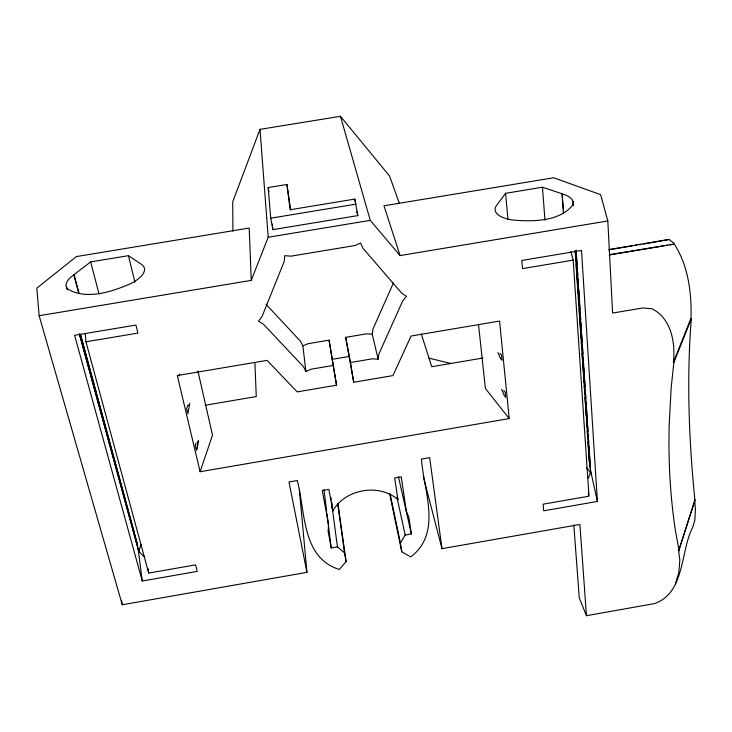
<?xml version="1.0" encoding="UTF-8"?>
<svg xmlns="http://www.w3.org/2000/svg" width="732" height="732" viewBox="0 0 732 732"><rect width="100%" height="100%" fill="white"/><g stroke="black" fill="none" stroke-linecap="round" stroke-linejoin="round"><path stroke-width="1.1" d="M691.008 318.274C691.722 292.974 688.281 265.716 674.318 244.076L609.436 254.663M196.075 443.162L195.279 445.358L196.46 450.363L197.256 448.167L197.558 441.396M573.806 524.844L579.25 597.797L586.451 615.703L654.481 603.589C685.253 593.021 680.248 551.059 692.801 527.031L694.86 520.113L695.4 509.618L694.65 499.901M189.78 403.222L187.822 413.772L186.605 408.602L187.438 406.489M673.376 362.358L690.935 318.447L691.301 318.841L673.879 362.468L673.376 362.358C675.636 342.896 671.235 318.411 652.111 308.812L642.733 307.971L612.62 313.067L607.816 220.954L600.624 194.675L553.74 177.757L383.971 205.793L400.093 255.578L607.816 220.954M691.301 318.841C686.552 379.222 688.849 439.996 694.924 500.194L678.628 551.022L679.845 559.916L678.875 572.332L675.389 583.889M673.879 362.468L671.171 387.658L669.176 425.338A1051.317 646.109 -42 0 0 675.316 530.032L679.086 550.784M80.547 334.259L137.689 545.459L80.547 335.421M372.249 334.185L366.668 333.81L345.687 337.351L350.491 362.523L372.341 358.817L378.142 359.183L372.249 334.185L372.945 329.125L393.477 282.827M378.142 359.183L378.883 353.977L402.774 300.825L406.434 296.332L401.731 293.221L362.971 248.258L360.592 243.088L354.947 245.531L290.961 256.163L284.803 255.678L284.226 261.351L261.983 316.663L258.506 321.165L263.465 324.23L303.505 366.741L305.903 371.435L311.283 369.166L333.179 365.46L329.061 340.16L308.035 343.711L302.865 345.897L305.903 371.435M197.256 448.167L198.582 440.38M678.967 549.942L694.924 500.194M345.687 337.351L353.712 382.269L392.938 375.598L411.045 336.034L499.581 321.064L509.216 418.576L200.092 471.737L212.509 435.137L197.905 370.959M399.443 203.642L389.561 176.028L340.462 116.296L259.997 129.363L232.73 201.794L232.922 231.156M251.25 280.383L249.191 228.045L76.366 256.584L36.801 288.188L39.144 315.73L251.25 280.383L268.196 237.25L259.997 129.363M178.91 376.001L179.779 373.951M588.354 478.042L590.486 473.137L590.431 469.907L576.057 250.39M39.144 315.73L122.271 604.76L306.946 572.36L288.984 481.958L297.293 480.521C305.509 511.275 301.392 557.601 339.273 569.469L346.099 561.609L344.516 552.806L337.425 546.896L331.221 547.984L328.156 531.469L328.54 524.487L322.272 490.532L328.869 489.388L332.786 510.991C344.799 489.122 379.313 482.955 397.943 499.672L394.658 478.005L401.228 476.861L406.297 510.945L408.913 517.396L411.366 533.967L405.189 535.046L400.431 543.016L401.786 551.846L410.734 556.924C442.329 533.097 423.746 490.925 421.431 459.083L429.675 457.656L441.982 548.671L579.9 524.478L586.451 615.703M562.569 198.399L562.249 193.843L542.439 187.218L505.583 193.312L496.937 204.923A39.098 14.393 -5.4 0 0 498.922 215.373A39.299 14.466 -5.4 0 0 511.622 219.92C531.487 221.805 559.44 222.034 572.9 204.905A39.043 14.375 -5.4 0 0 565.863 195.151L562.039 193.925L563.384 213.296M78.855 293.495L73.813 274.747L90.667 261.919L128.429 255.669L140.846 263.904A40.013 14.603 -13.1 0 1 144.46 270.447A40.233 14.677 -13.1 0 1 131.989 283C113.231 291.455 86.349 300.678 67.399 288.82A39.967 14.585 -13.1 0 1 70.775 277.181L74.06 274.756L79.093 293.514M673.824 242.987L668.947 239.492L643.538 244.03M85.946 341.807L148.688 573.074L195.6 564.875L197.228 571.408L142.255 581.016L74.618 335.311L135.923 325.054L137.918 333.087L85.946 341.807L85.278 333.938M573.174 260.125L522.502 268.626L521.788 260.464L581.519 250.463L597.404 501.438L543.702 510.826L543.117 504.183L588.967 496.177L573.174 260.125L570.832 251.533M200.092 471.737L177.318 375.543L267.061 360.373L297.192 391.885L336.546 385.188L332.328 359.311L348.816 356.521M187.337 405.409L189.048 405.116M205.07 405.263L256.264 396.561L254.901 362.496M482.974 358.003L431.706 366.723L421.339 334.039M609.253 254.983L663.101 245.952M665.351 245.577L667.593 245.202M669.835 244.827L674.318 244.076M609.161 249.511L668.947 239.492M608.768 249.85L632.32 245.906M634.562 245.531L636.813 245.156M639.054 244.781L641.296 244.406M354.773 199.095L290.119 209.755L286.935 184.482L268.168 187.566L270.739 218.191L272.862 229.647L357.838 215.601L354.773 199.095L355.084 201.172M270.739 218.191L356.109 204.109M268.196 237.25L370.273 220.359L400.093 255.578M589.26 465.845L589.772 466.897L575.087 250.756M429.016 358.168L451.122 363.548M144.817 556.549L142.914 555.597L139.153 551.654L138.092 548.561L79.559 334.259M265.936 304.164L300.559 341.341L302.865 345.897M500.011 353.346L501.502 355.057L502.024 360.29L500.532 358.579L497.97 352.614M503.726 390.522L505.208 392.306L505.711 397.385L504.238 395.591L501.676 389.369M509.216 418.576L485.398 388.482L478.563 325.035M340.462 116.296L370.273 220.359M66.365 286.441L67.271 289.744M79.312 333.847L138.943 552.129M356.758 211.511L357.838 215.601M423.334 476.733L441.982 548.671M90.667 261.919L99.012 293.907M128.429 255.669L134.953 282.305M398.437 476.724L411.366 533.967M590.431 469.907L597.404 501.438M397.22 496.333L397.943 499.672M397.019 497.559L405.189 535.046M588.272 492.883L588.738 495.079M390.174 494.155L400.431 543.016M389.616 493.697L401.786 551.846M268.168 187.566L268.964 191.912M286.935 184.482L290.705 209.919M329.061 340.16L332.328 359.311M333.179 365.46L336.546 385.188M350.491 362.523L353.712 382.269M121.558 600.341L122.271 604.76M338.001 503.79L346.099 561.609M337.608 503.287L344.516 552.806M148.065 568.563L148.688 573.074M331.596 501.942L331.898 504.211M332.191 506.471L332.786 510.991M330.919 497.577L331.212 499.819M331.514 502.061L337.425 546.896M138.092 548.561L142.255 581.016M323.974 489.607L326.628 510.936M326.902 513.187L331.221 547.984M505.583 193.312L507.962 219.353M299.333 489.424L306.946 572.36M272.386 224.074L272.862 229.647M542.439 187.218L544.965 220.103M562.725 200.678L563.283 208.647M563.439 210.926L563.594 213.204M572.936 201.245L573.238 205.802M576.148 250.225L576.368 253.647M576.514 255.925L577.118 265.039M577.264 267.317L577.786 275.287M578.006 278.709L578.527 286.679M578.683 288.957L579.277 298.07M579.424 300.349L580.019 309.462M580.174 311.74L580.696 319.719M580.915 323.132L581.437 331.111M581.666 334.524L582.187 342.503M582.333 344.781L582.928 353.895M583.157 357.308L583.678 365.286M583.825 367.565L584.346 375.534M584.566 378.956L585.088 386.926M585.316 390.348L585.838 398.318M586.058 401.74L587.256 419.967M587.476 423.38L587.997 431.358M588.226 434.771L588.748 442.75M588.967 446.163L590.761 473.503M575.535 253.007L576.057 260.967M576.285 264.389L576.807 272.35M576.953 274.628L577.475 282.598M577.704 286.011L578.225 293.971M578.454 297.393L578.975 305.354M579.204 308.767L579.653 315.602M579.872 319.015L580.476 328.119M580.622 330.397L581.144 338.358M581.373 341.771L581.894 349.74M582.123 353.153L582.571 359.979M582.864 364.536L583.312 371.362M583.541 374.775L584.063 382.745M584.292 386.157L584.813 394.127M585.042 397.54L585.563 405.51M585.783 408.923L586.231 415.749M586.533 420.305L586.982 427.131M587.21 430.544L587.732 438.514M587.961 441.927L588.482 449.887M588.702 453.309L589.233 461.27M139.181 552.212A35.648 19.828 -16.4 0 1 141.404 544.379M586.661 467.821A34.871 19.608 -3.2 0 1 590.55 473.677"/></g></svg>
